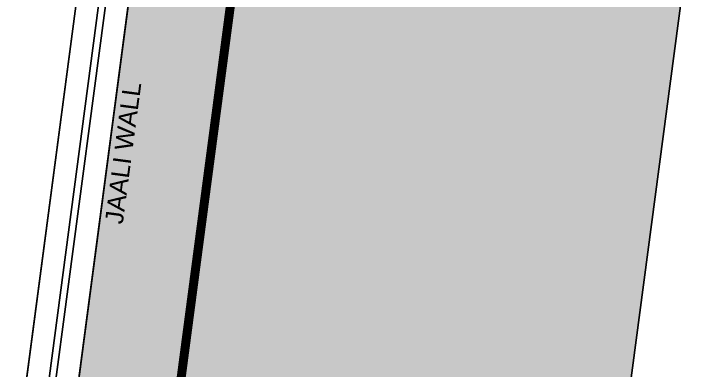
# Model space of a CAD drawing. Header units: millimetres. Extents: x -179928 to 528275, y -469666 to 511935.
# Drawn here: x 79522 to 82607, y 99149 to 100732 of the extents above; entities that cross this region are included whole.
import ezdxf

# ---------------------------------------------------------------- set-up
doc = ezdxf.new("R2010")
doc.units = ezdxf.units.MM
doc.set_wipeout_variables(frame=1)
doc.linetypes.add('DASHED', pattern=[0.75, 0.5, -0.25])
for name, color, linetype in [('ad-Elevation 10', 8, 'Continuous'), ('ad-Plinth', 8, 'Continuous'), ('ad-Primary Roof', 5, 'Continuous'), ('ad-Text main', 7, 'Continuous'), ('ad-Wall', 240, 'Continuous'), ('ad-Wall hatch', 8, 'Continuous')]:
    doc.layers.add(name, color=color, linetype=linetype)
doc.styles.get("Standard").update_dxf_attribs({"font": 'arial.ttf'})

# ---------------------------------------------------------------- blocks, each defined once
blk = doc.blocks.new('zw$7F57')
at = {"layer": 'ad-Text main', "insert": (294.2, 7.4), "char_height": 80, "width": 631.603, "attachment_point": 5, "rotation": 90}
blk.add_mtext('JAALI WALL', dxfattribs=at)
blk.add_wipeout([(230, 1350), (230, -1350), (0, -1350), (0, 1350)]).dxf.layer = 'ad-Elevation 10'
at = {"layer": 'ad-Elevation 10'}
for points in [[(0, 1300), (230, 1300), (230, 1350), (0, 1350)], [(0, -1300), (0, -1350), (230, -1350), (230, -1300)]]:
    blk.add_lwpolyline(points, close=True, dxfattribs=at)
for points in [[(0, -1350), (0, 1350)], [(230, -1350), (230, 1350)], [(100, 1300), (100, -1300)], [(130, 1300), (130, -1300)]]:
    blk.add_lwpolyline(points, dxfattribs=at)
blk = doc.blocks.new('zw$42B5')
at = {"layer": 'ad-Wall hatch', "transparency": 33554610}
h = blk.add_hatch(dxfattribs=at)
h.set_pattern_fill('ANSI32', color=256, scale=10)
h.set_pattern_definition([(45, (411299.33, 102900.03), (-67.35192, 67.35192), []), (45, (411344.235, 102900.03), (-67.35192, 67.35192), [])])
h.paths.add_polyline_path([(12120, 0), (12120, 9020), (11890, 9020), (11890, 230), (10090, 230), (10090, 0)])
blk.add_blockref('zw$7F57', (11890, 6695))
at = {"layer": 'ad-Wall'}
blk.add_lwpolyline([(12120, 0), (12120, 9020), (11890, 9020), (11890, 230), (10090, 230), (10090, 0)], close=True, dxfattribs=at)
blk = doc.blocks.new('1625E_Roof Plan')
at = {"layer": 'ad-Primary Roof', "linetype": 'DASHED', "ltscale": 2, "const_width": 40}
blk.add_lwpolyline([(12570, 8195), (12570, 5195)], dxfattribs=at)
blk = doc.blocks.new('1625_East Villa')
at = {"transparency": 33554559}
h = blk.add_hatch(color=256, dxfattribs=at)
h.dxf.hatch_style = 1
h.set_gradient(color1=(153, 204, 0), color2=(63, 127, 0), tint=1, name='INVSPHERICAL')
h.paths.add_polyline_path([(12120, 4745), (14550, 4745), (14550, 8645), (12120, 8645)])
h = blk.add_hatch(dxfattribs=at)
h.set_pattern_fill('GRASS', color=74)
h.set_pattern_definition([(90, (-1084315.541, 674820.024), (-17.96051224, 17.96051224), [4.7625, -31.1585245]), (45, (-1084315.54, 674820.024), (-17.96051224, 17.96051224), [4.7625, -20.6375]), (135, (-1084315.54, 674820.024), (-17.96051224, -17.96051224), [4.7625, -20.6375])])
h.paths.add_polyline_path([(12120, 4745), (14550, 4745), (14550, 8645), (12120, 8645)])
at = {"layer": 'ad-Elevation 10'}
blk.add_lwpolyline([(12120, 4745), (14550, 4745), (14550, 8645), (12120, 8645)], close=True, dxfattribs=at)
at = {"layer": 'ad-Wall'}
blk.add_blockref('zw$42B5', (0, 0), dxfattribs=at)
blk.add_blockref('1625E_Roof Plan', (0, 0))
blk = doc.blocks.new("All Plot's Villa Plans")
at = {"ltscale": 5, "rotation": 352.4703876422526}
blk.add_blockref('1625_East Villa', (67049.9, 95065.9), dxfattribs=at)
blk = doc.blocks.new('A$C92fa9908')
at = {"layer": 'ad-Plinth', "ltscale": 5}
blk.add_lwpolyline([(0, 13620), (12120, 13620), (12120, 0), (0, 0), (0, 4745), (2830, 4745), (2830, 8645), (0, 8645)], close=True, dxfattribs=at)
blk = doc.blocks.new('zw$C194')
at = {"layer": 'ad-Plinth', "ltscale": 5, "rotation": 352.470387642262}
blk.add_blockref('A$C92fa9908', (-124789, -333692.8), dxfattribs=at)
blk = doc.blocks.new("Villa's Boundary")
at = {"ltscale": 5}
blk.add_blockref('zw$C194', (191838.8, 428758.8), dxfattribs=at)

msp = doc.modelspace()

# ---------------------------------------------------------------- block references
at = {"ltscale": 5}
msp.add_blockref("Villa's Boundary", (0, 0), dxfattribs=at)

# ---------------------------------------------------------------- next in the draw order: block references
msp.add_blockref("All Plot's Villa Plans", (0, 0), dxfattribs=at)

doc.saveas('drawing.dxf')
